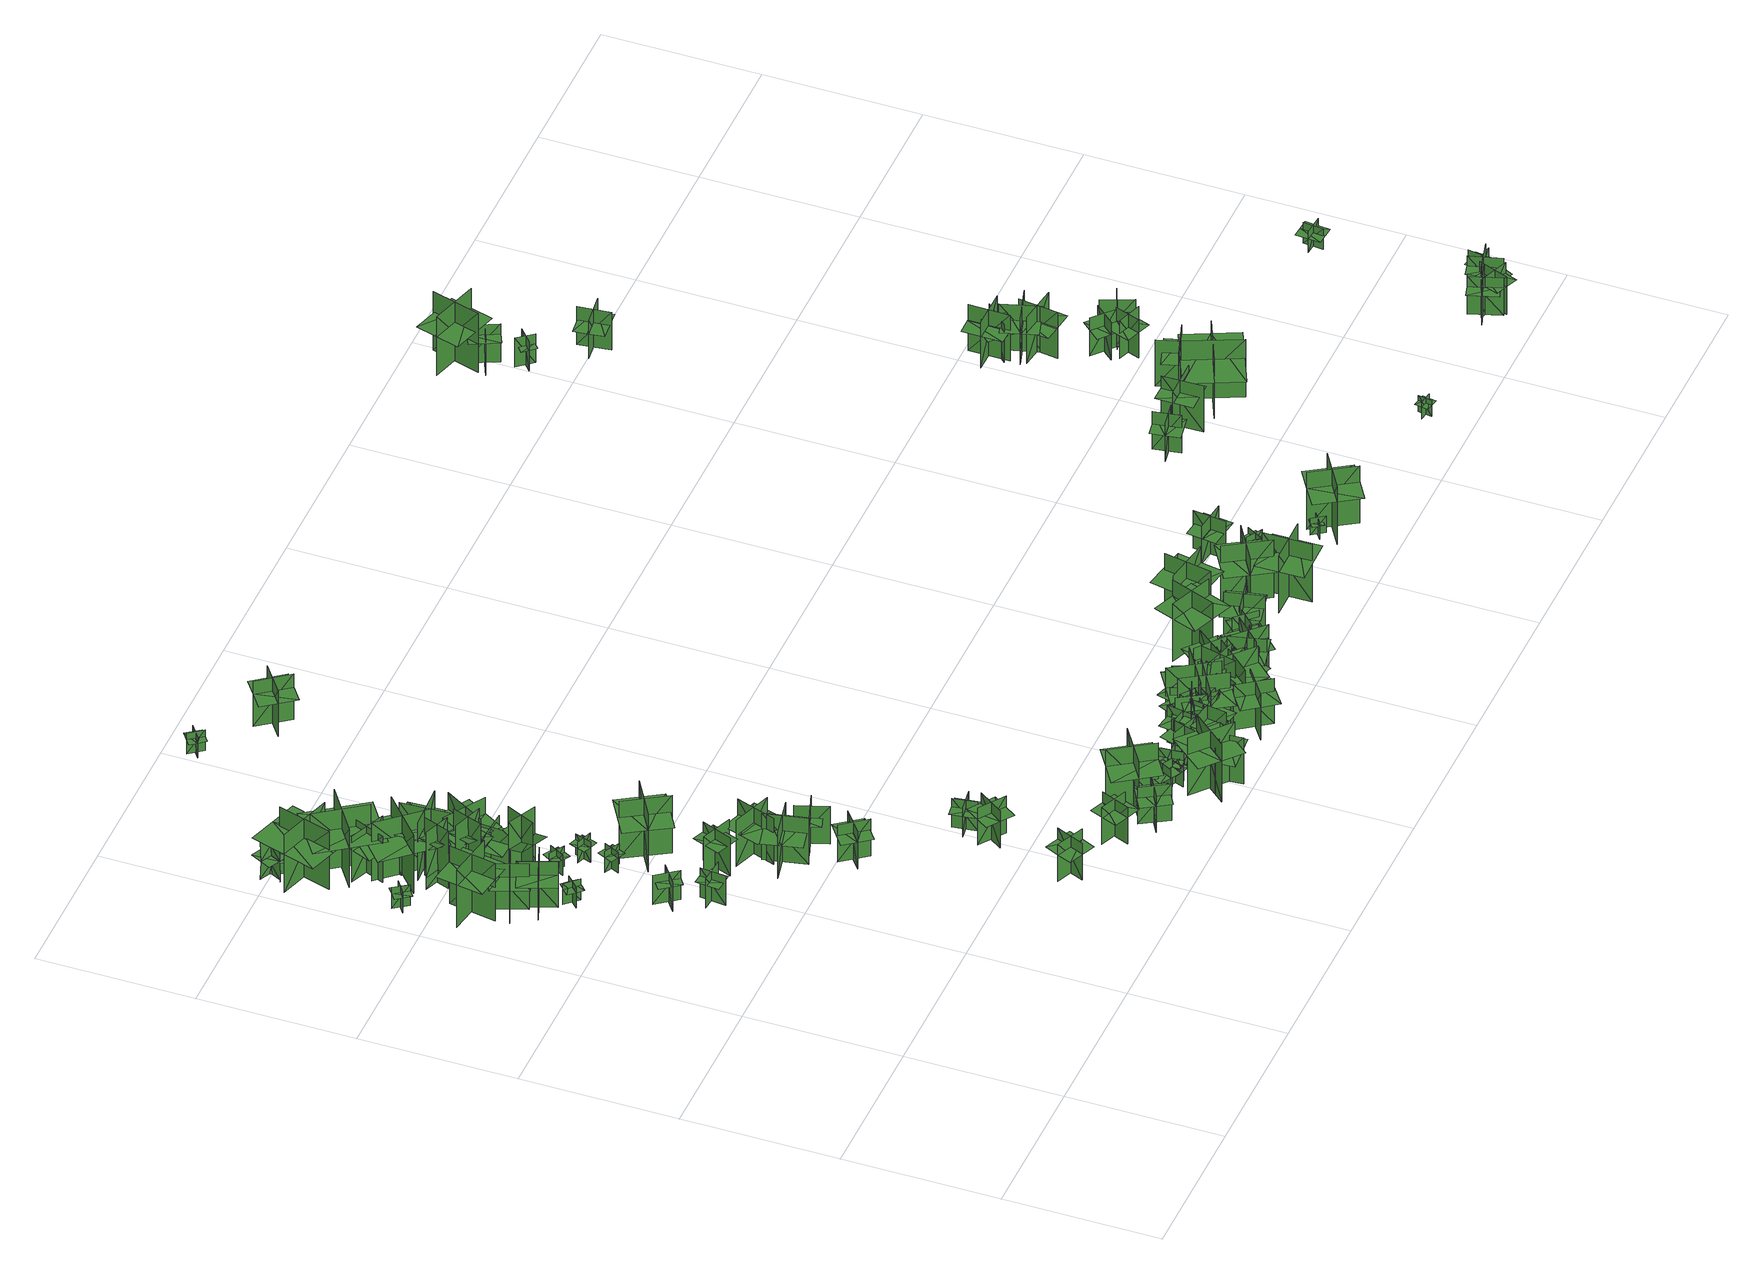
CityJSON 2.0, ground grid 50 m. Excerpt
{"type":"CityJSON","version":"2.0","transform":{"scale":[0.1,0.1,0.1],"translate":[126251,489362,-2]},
"CityObjects":{
"tree1":{"type":"SolitaryVegetationObject","geometry":[{"type":"MultiSurface","lod":"1","boundaries":[[[0,1,2]],[[0,2,3]],[[4,5,6]],[[4,6,7]],[[8,9,10]],[[8,10,11]],[[8,11,12]],[[8,12,13]]]}]},
"tree2":{"type":"SolitaryVegetationObject","geometry":[{"type":"MultiSurface","lod":"1","boundaries":[[[14,15,16]],[[14,16,17]],[[18,19,20]],[[18,20,21]],[[22,23,24]],[[22,24,25]],[[22,25,26]],[[22,26,27]]]}]},
"tree3":{"type":"SolitaryVegetationObject","geometry":[{"type":"MultiSurface","lod":"1","boundaries":[[[28,29,30]],[[28,30,31]],[[32,33,34]],[[32,34,35]],[[36,37,38]],[[36,38,39]],[[36,39,40]],[[36,40,41]]]}]},
"tree4":{"type":"SolitaryVegetationObject","geometry":[{"type":"MultiSurface","lod":"1","boundaries":[[[42,43,44]],[[42,44,45]],[[46,47,48]],[[46,48,49]],[[50,51,52]],[[50,52,53]],[[50,53,54]],[[50,54,55]]]}]},
"tree5":{"type":"SolitaryVegetationObject","geometry":[{"type":"MultiSurface","lod":"1","boundaries":[[[56,57,58]],[[56,58,59]],[[60,61,62]],[[60,62,63]],[[64,65,66]],[[64,66,67]],[[64,67,68]],[[64,68,69]]]}]},
"tree6":{"type":"SolitaryVegetationObject","geometry":[{"type":"MultiSurface","lod":"1","boundaries":[[[70,71,72]],[[70,72,73]],[[74,75,76]],[[74,76,77]],[[78,79,80]],[[78,80,81]],[[78,82,83]],[[78,83,79]]]}]},
"tree7":{"type":"SolitaryVegetationObject","geometry":[{"type":"MultiSurface","lod":"1","boundaries":[[[84,85,86]],[[84,86,87]],[[88,89,90]],[[88,90,91]],[[92,93,94]],[[92,94,95]],[[92,96,97]],[[92,97,93]]]}]},
"tree8":{"type":"SolitaryVegetationObject","geometry":[{"type":"MultiSurface","lod":"1","boundaries":[[[98,99,100]],[[98,100,101]],[[102,103,104]],[[102,104,105]],[[106,107,108]],[[106,108,109]],[[106,109,110]],[[106,110,111]]]}]},
"tree9":{"type":"SolitaryVegetationObject","geometry":[{"type":"MultiSurface","lod":"1","boundaries":[[[112,113,114]],[[112,114,115]],[[116,117,118]],[[116,118,119]],[[120,121,117]],[[120,117,116]],[[122,123,113]],[[122,113,112]],[[112,113,124]],[[112,124,125]],[[112,126,127]],[[112,127,113]]]}]},
"tree10":{"type":"SolitaryVegetationObject","geometry":[{"type":"MultiSurface","lod":"1","boundaries":[[[128,129,130]],[[128,130,131]],[[132,133,134]],[[132,134,135]],[[136,137,133]],[[136,133,132]],[[138,139,129]],[[138,129,128]],[[140,141,142]],[[140,142,143]],[[144,145,146]],[[144,146,147]]]}]},
"tree11":{"type":"SolitaryVegetationObject","geometry":[{"type":"MultiSurface","lod":"1","boundaries":[[[148,149,150]],[[148,150,151]],[[152,153,154]],[[152,154,155]],[[156,157,153]],[[156,153,152]],[[158,159,149]],[[158,149,148]],[[148,149,160]],[[148,160,161]],[[148,162,163]],[[148,163,149]]]}]},
"tree12":{"type":"SolitaryVegetationObject","geometry":[{"type":"MultiSurface","lod":"1","boundaries":[[[164,165,166]],[[164,166,167]],[[168,169,170]],[[168,170,171]],[[172,173,169]],[[172,169,168]],[[174,175,165]],[[174,165,164]],[[176,177,178]],[[176,178,179]],[[180,181,182]],[[180,182,183]]]}]},
"tree13":{"type":"SolitaryVegetationObject","geometry":[{"type":"MultiSurface","lod":"1","boundaries":[[[184,185,186]],[[184,186,187]],[[188,189,190]],[[188,190,191]],[[192,193,189]],[[192,189,188]],[[194,195,185]],[[194,185,184]],[[196,197,198]],[[196,198,199]],[[200,201,202]],[[200,202,203]]]}]},
"tree14":{"type":"SolitaryVegetationObject","geometry":[{"type":"MultiSurface","lod":"1","boundaries":[[[204,205,206]],[[204,206,207]],[[208,209,210]],[[208,210,211]],[[212,213,214]],[[212,214,215]],[[212,213,216]],[[212,216,217]]]}]},
"tree15":{"type":"SolitaryVegetationObject","geometry":[{"type":"MultiSurface","lod":"1","boundaries":[[[218,219,220]],[[218,220,221]],[[222,223,224]],[[222,224,225]],[[226,227,228]],[[226,228,229]],[[226,229,230]],[[226,230,231]]]}]},
"tree16":{"type":"SolitaryVegetationObject","geometry":[{"type":"MultiSurface","lod":"1","boundaries":[[[232,233,234]],[[232,234,235]],[[236,237,238]],[[236,238,239]],[[240,241,242]],[[240,242,243]],[[240,243,244]],[[240,244,245]]]}]},
"tree17":{"type":"SolitaryVegetationObject","geometry":[{"type":"MultiSurface","lod":"1","boundaries":[[[246,247,248]],[[246,248,249]],[[250,251,252]],[[250,252,253]],[[254,255,256]],[[254,256,257]],[[254,255,258]],[[254,258,259]]]}]},
"tree18":{"type":"SolitaryVegetationObject","geometry":[{"type":"MultiSurface","lod":"1","boundaries":[[[260,261,262]],[[260,262,263]],[[264,265,266]],[[264,266,267]],[[268,269,270]],[[268,270,271]],[[268,269,272]],[[268,272,273]]]}]},
"tree19":{"type":"SolitaryVegetationObject","geometry":[{"type":"MultiSurface","lod":"1","boundaries":[[[274,275,276]],[[274,276,277]],[[278,279,280]],[[278,280,281]],[[282,283,284]],[[282,284,285]],[[282,285,286]],[[282,286,287]]]}]},
"tree20":{"type":"SolitaryVegetationObject","geometry":[{"type":"MultiSurface","lod":"1","boundaries":[[[288,289,290]],[[288,290,291]],[[292,293,294]],[[292,294,295]],[[296,297,298]],[[296,298,299]],[[296,299,300]],[[296,300,301]]]}]},
"tree21":{"type":"SolitaryVegetationObject","geometry":[{"type":"MultiSurface","lod":"1","boundaries":[[[302,303,304]],[[302,304,305]],[[306,307,308]],[[306,308,309]],[[310,311,312]],[[310,312,313]],[[310,313,314]],[[310,314,315]]]}]},
"tree22":{"type":"SolitaryVegetationObject","geometry":[{"type":"MultiSurface","lod":"1","boundaries":[[[316,317,318]],[[316,318,319]],[[320,321,322]],[[320,322,323]],[[324,325,326]],[[324,326,327]],[[324,327,328]],[[324,328,329]]]}]},
"tree23":{"type":"SolitaryVegetationObject","geometry":[{"type":"MultiSurface","lod":"1","boundaries":[[[330,331,332]],[[330,332,333]],[[334,335,336]],[[334,336,337]],[[338,339,340]],[[338,340,341]],[[338,341,342]],[[338,342,343]]]}]},
"tree24":{"type":"SolitaryVegetationObject","geometry":[{"type":"MultiSurface","lod":"1","boundaries":[[[344,345,346]],[[344,346,347]],[[348,349,350]],[[348,350,351]],[[352,353,354]],[[352,354,355]],[[352,356,357]],[[352,357,353]]]}]},
"tree25":{"type":"SolitaryVegetationObject","geometry":[{"type":"MultiSurface","lod":"1","boundaries":[[[358,359,360]],[[358,360,361]],[[362,363,364]],[[362,364,365]],[[366,367,368]],[[366,368,369]],[[366,369,370]],[[366,370,371]]]}]},
"tree26":{"type":"SolitaryVegetationObject","geometry":[{"type":"MultiSurface","lod":"1","boundaries":[[[372,373,374]],[[372,374,375]],[[376,377,378]],[[376,378,379]],[[380,381,382]],[[380,382,383]],[[380,383,384]],[[380,384,385]]]}]},
"tree27":{"type":"SolitaryVegetationObject","geometry":[{"type":"MultiSurface","lod":"1","boundaries":[[[386,387,388]],[[386,388,389]],[[390,391,392]],[[390,392,393]],[[394,395,396]],[[394,396,397]],[[394,397,398]],[[394,398,399]]]}]},
"tree28":{"type":"SolitaryVegetationObject","geometry":[{"type":"MultiSurface","lod":"1","boundaries":[[[400,401,402]],[[400,402,403]],[[404,405,406]],[[404,406,407]],[[408,409,410]],[[408,410,411]],[[408,411,412]],[[408,412,413]]]}]},
"tree29":{"type":"SolitaryVegetationObject","geometry":[{"type":"MultiSurface","lod":"1","boundaries":[[[414,415,416]],[[414,416,417]],[[418,419,420]],[[418,420,421]],[[422,423,424]],[[422,424,425]],[[422,425,426]],[[422,426,427]]]}]},
"tree30":{"type":"SolitaryVegetationObject","geometry":[{"type":"MultiSurface","lod":"1","boundaries":[[[428,429,430]],[[428,430,431]],[[432,433,434]],[[432,434,435]],[[436,437,438]],[[436,438,439]],[[436,439,440]],[[436,440,441]]]}]},
"tree31":{"type":"SolitaryVegetationObject","geometry":[{"type":"MultiSurface","lod":"1","boundaries":[[[442,443,444]],[[442,444,445]],[[446,447,448]],[[446,448,449]],[[450,451,452]],[[450,452,453]],[[450,453,454]],[[450,454,455]]]}]},
"tree32":{"type":"SolitaryVegetationObject","geometry":[{"type":"MultiSurface","lod":"1","boundaries":[[[456,457,458]],[[456,458,459]],[[460,461,462]],[[460,462,463]],[[464,465,466]],[[464,466,467]],[[464,467,468]],[[464,468,469]]]}]},
"tree33":{"type":"SolitaryVegetationObject","geometry":[{"type":"MultiSurface","lod":"1","boundaries":[[[470,471,472]],[[470,472,473]],[[474,475,476]],[[474,476,477]],[[478,479,480]],[[478,480,481]],[[478,481,482]],[[478,482,483]]]}]},
"tree34":{"type":"SolitaryVegetationObject","geometry":[{"type":"MultiSurface","lod":"1","boundaries":[[[484,485,486]],[[484,486,487]],[[488,489,490]],[[488,490,491]],[[492,493,494]],[[492,494,495]],[[492,495,496]],[[492,496,497]]]}]},
"tree35":{"type":"SolitaryVegetationObject","geometry":[{"type":"MultiSurface","lod":"1","boundaries":[[[498,499,500]],[[498,500,501]],[[502,503,504]],[[502,504,505]],[[506,507,508]],[[506,508,509]],[[506,509,510]],[[506,510,511]]]}]},
"tree36":{"type":"SolitaryVegetationObject","geometry":[{"type":"MultiSurface","lod":"1","boundaries":[[[512,513,514]],[[512,514,515]],[[516,517,518]],[[516,518,519]],[[520,521,522]],[[520,522,523]],[[520,523,524]],[[520,524,525]]]}]},
"tree37":{"type":"SolitaryVegetationObject","geometry":[{"type":"MultiSurface","lod":"1","boundaries":[[[526,527,528]],[[526,528,529]],[[530,531,532]],[[530,532,533]],[[534,535,536]],[[534,536,537]],[[534,537,538]],[[534,538,539]]]}]},
"tree38":{"type":"SolitaryVegetationObject","geometry":[{"type":"MultiSurface","lod":"1","boundaries":[[[540,541,542]],[[540,542,543]],[[544,545,546]],[[544,546,547]],[[548,549,550]],[[548,550,551]],[[548,551,552]],[[548,552,553]]]}]},
"tree39":{"type":"SolitaryVegetationObject","geometry":[{"type":"MultiSurface","lod":"1","boundaries":[[[554,555,556]],[[554,556,557]],[[558,559,560]],[[558,560,561]],[[562,563,564]],[[562,564,565]],[[562,565,566]],[[562,566,567]]]}]},
"tree40":{"type":"SolitaryVegetationObject","geometry":[{"type":"MultiSurface","lod":"1","boundaries":[[[568,569,570]],[[568,570,571]],[[572,573,574]],[[572,574,575]],[[576,577,578]],[[576,578,579]],[[576,579,580]],[[576,580,581]]]}]},
"tree41":{"type":"SolitaryVegetationObject","geometry":[{"type":"MultiSurface","lod":"1","boundaries":[[[582,583,584]],[[582,584,585]],[[586,587,588]],[[586,588,589]],[[590,591,592]],[[590,592,593]],[[590,593,594]],[[590,594,595]]]}]},
"tree42":{"type":"SolitaryVegetationObject","geometry":[{"type":"MultiSurface","lod":"1","boundaries":[[[596,597,598]],[[596,598,599]],[[600,601,602]],[[600,602,603]],[[604,605,606]],[[604,606,607]],[[604,605,608]],[[604,608,609]]]}]},
"tree43":{"type":"SolitaryVegetationObject","geometry":[{"type":"MultiSurface","lod":"1","boundaries":[[[610,611,612]],[[610,612,613]],[[614,615,616]],[[614,616,617]],[[618,619,620]],[[618,620,621]],[[618,621,622]],[[618,622,623]]]}]},
"tree44":{"type":"SolitaryVegetationObject","geometry":[{"type":"MultiSurface","lod":"1","boundaries":[[[624,625,626]],[[624,626,627]],[[628,629,630]],[[628,630,631]],[[632,633,634]],[[632,634,635]],[[632,636,637]],[[632,637,633]]]}]},
"tree45":{"type":"SolitaryVegetationObject","geometry":[{"type":"MultiSurface","lod":"1","boundaries":[[[638,639,640]],[[638,640,641]],[[642,643,644]],[[642,644,645]],[[646,647,648]],[[646,648,649]],[[646,649,650]],[[646,650,651]]]}]},
"tree46":{"type":"SolitaryVegetationObject","geometry":[{"type":"MultiSurface","lod":"1","boundaries":[[[652,653,654]],[[652,654,655]],[[656,657,658]],[[656,658,659]],[[660,661,662]],[[660,662,663]],[[660,663,664]],[[660,664,665]]]}]},
"tree47":{"type":"SolitaryVegetationObject","geometry":[{"type":"MultiSurface","lod":"1","boundaries":[[[666,667,668]],[[666,668,669]],[[670,671,672]],[[670,672,673]],[[674,675,676]],[[674,676,677]],[[674,677,678]],[[674,678,679]]]}]},
"tree48":{"type":"SolitaryVegetationObject","geometry":[{"type":"MultiSurface","lod":"1","boundaries":[[[680,681,682]],[[680,682,683]],[[684,685,686]],[[684,686,687]],[[688,689,685]],[[688,685,684]],[[690,691,681]],[[690,681,680]],[[680,681,692]],[[680,692,693]],[[680,694,695]],[[680,695,681]]]}]},
"tree49":{"type":"SolitaryVegetationObject","geometry":[{"type":"MultiSurface","lod":"1","boundaries":[[[696,697,698]],[[696,698,699]],[[700,701,702]],[[700,702,703]],[[704,705,706]],[[704,706,707]],[[704,707,708]],[[704,708,709]]]}]},
"tree50":{"type":"SolitaryVegetationObject","geometry":[{"type":"MultiSurface","lod":"1","boundaries":[[[710,711,712]],[[710,712,713]],[[714,715,716]],[[714,716,717]],[[718,719,720]],[[718,720,721]],[[718,721,722]],[[718,722,723]]]}]},
"tree51":{"type":"SolitaryVegetationObject","geometry":[{"type":"MultiSurface","lod":"1","boundaries":[[[724,725,726]],[[724,726,727]],[[728,729,730]],[[728,730,731]],[[732,733,734]],[[732,734,735]],[[732,733,736]],[[732,736,737]]]}]},
"tree52":{"type":"SolitaryVegetationObject","geometry":[{"type":"MultiSurface","lod":"1","boundaries":[[[738,739,740]],[[738,740,741]],[[742,743,744]],[[742,744,745]],[[746,747,748]],[[746,748,749]],[[746,749,750]],[[746,750,751]]]}]},
"tree53":{"type":"SolitaryVegetationObject","geometry":[{"type":"MultiSurface","lod":"1","boundaries":[[[752,753,754]],[[752,754,755]],[[756,757,758]],[[756,758,759]],[[760,761,762]],[[760,762,763]],[[760,763,764]],[[760,764,765]]]}]},
"tree54":{"type":"SolitaryVegetationObject","geometry":[{"type":"MultiSurface","lod":"1","boundaries":[[[766,767,768]],[[766,768,769]],[[770,771,772]],[[770,772,773]],[[774,775,776]],[[774,776,777]],[[774,777,778]],[[774,778,779]]]}]},
"tree55":{"type":"SolitaryVegetationObject","geometry":[{"type":"MultiSurface","lod":"1","boundaries":[[[780,781,782]],[[780,782,783]],[[784,785,786]],[[784,786,787]],[[788,789,790]],[[788,790,791]],[[788,789,792]],[[788,792,793]]]}]},
"tree56":{"type":"SolitaryVegetationObject","geometry":[{"type":"MultiSurface","lod":"1","boundaries":[[[794,795,796]],[[794,796,797]],[[798,799,800]],[[798,800,801]],[[802,803,804]],[[802,804,805]],[[802,803,806]],[[802,806,807]]]}]},
"tree57":{"type":"SolitaryVegetationObject","geometry":[{"type":"MultiSurface","lod":"1","boundaries":[[[808,809,810]],[[808,810,811]],[[812,813,814]],[[812,814,815]],[[816,817,818]],[[816,818,819]],[[816,817,820]],[[816,820,821]]]}]},
"tree58":{"type":"SolitaryVegetationObject","geometry":[{"type":"MultiSurface","lod":"1","boundaries":[[[822,823,824]],[[822,824,825]],[[826,827,828]],[[826,828,829]],[[830,831,832]],[[830,832,833]],[[830,834,835]],[[830,835,831]]]}]},
"tree59":{"type":"SolitaryVegetationObject","geometry":[{"type":"MultiSurface","lod":"1","boundaries":[[[836,837,838]],[[836,838,839]],[[840,841,842]],[[840,842,843]],[[844,845,846]],[[844,846,847]],[[844,848,849]],[[844,849,845]]]}]},
"tree60":{"type":"SolitaryVegetationObject","geometry":[{"type":"MultiSurface","lod":"1","boundaries":[[[850,851,852]],[[850,852,853]],[[854,855,856]],[[854,856,857]],[[858,859,860]],[[858,860,861]],[[858,859,862]],[[858,862,863]]]}]},
"tree61":{"type":"SolitaryVegetationObject","geometry":[{"type":"MultiSurface","lod":"1","boundaries":[[[864,865,866]],[[864,866,867]],[[868,869,870]],[[868,870,871]],[[872,873,869]],[[872,869,868]],[[874,875,865]],[[874,865,864]],[[864,865,876]],[[864,876,877]],[[864,878,879]],[[864,879,865]]]}]},
"tree62":{"type":"SolitaryVegetationObject","geometry":[{"type":"MultiSurface","lod":"1","boundaries":[[[880,881,882]],[[880,882,883]],[[884,885,886]],[[884,886,887]],[[888,889,890]],[[888,890,891]],[[888,891,892]],[[888,892,893]]]}]},
"tree63":{"type":"SolitaryVegetationObject","geometry":[{"type":"MultiSurface","lod":"1","boundaries":[[[894,895,896]],[[894,896,897]],[[898,899,900]],[[898,900,901]],[[902,903,904]],[[902,904,905]],[[902,906,907]],[[902,907,903]]]}]},
"tree64":{"type":"SolitaryVegetationObject","geometry":[{"type":"MultiSurface","lod":"1","boundaries":[[[908,909,910]],[[908,910,911]],[[912,913,914]],[[912,914,915]],[[916,917,918]],[[916,918,919]],[[916,917,920]],[[916,920,921]]]}]},
"tree65":{"type":"SolitaryVegetationObject","geometry":[{"type":"MultiSurface","lod":"1","boundaries":[[[922,923,924]],[[922,924,925]],[[926,927,928]],[[926,928,929]],[[930,931,932]],[[930,932,933]],[[930,934,935]],[[930,935,931]]]}]},
"tree66":{"type":"SolitaryVegetationObject","geometry":[{"type":"MultiSurface","lod":"1","boundaries":[[[936,937,938]],[[936,938,939]],[[940,941,942]],[[940,942,943]],[[944,945,946]],[[944,946,947]],[[944,947,948]],[[944,948,949]]]}]},
"tree67":{"type":"SolitaryVegetationObject","geometry":[{"type":"MultiSurface","lod":"1","boundaries":[[[950,951,952]],[[950,952,953]],[[954,955,956]],[[954,956,957]],[[958,959,960]],[[958,960,961]],[[958,961,962]],[[958,962,963]]]}]},
"tree68":{"type":"SolitaryVegetationObject","geometry":[{"type":"MultiSurface","lod":"1","boundaries":[[[964,965,966]],[[964,966,967]],[[968,969,970]],[[968,970,971]],[[972,973,974]],[[972,974,975]],[[972,975,976]],[[972,976,977]]]}]},
"tree69":{"type":"SolitaryVegetationObject","geometry":[{"type":"MultiSurface","lod":"1","boundaries":[[[978,979,980]],[[978,980,981]],[[982,983,984]],[[982,984,985]],[[986,987,988]],[[986,988,989]],[[986,990,991]],[[986,991,987]]]}]},
"tree70":{"type":"SolitaryVegetationObject","geometry":[{"type":"MultiSurface","lod":"1","boundaries":[[[992,993,994]],[[992,994,995]],[[996,997,998]],[[996,998,999]],[[1000,1001,1002]],[[1000,1002,1003]],[[1000,1003,1004]],[[1000,1004,1005]]]}]},
"tree71":{"type":"SolitaryVegetationObject","geometry":[{"type":"MultiSurface","lod":"1","boundaries":[[[1006,1007,1008]],[[1006,1008,1009]],[[1010,1011,1012]],[[1010,1012,1013]],[[1014,1015,1016]],[[1014,1016,1017]],[[1014,1017,1018]],[[1014,1018,1019]]]}]},
"tree72":{"type":"SolitaryVegetationObject","geometry":[{"type":"MultiSurface","lod":"1","boundaries":[[[1020,1021,1022]],[[1020,1022,1023]],[[1024,1025,1026]],[[1024,1026,1027]],[[1028,1029,1030]],[[1028,1030,1031]],[[1028,1031,1032]],[[1028,1032,1033]]]}]},
"tree73":{"type":"SolitaryVegetationObject","geometry":[{"type":"MultiSurface","lod":"1","boundaries":[[[1034,1035,1036]],[[1034,1036,1037]],[[1038,1039,1040]],[[1038,1040,1041]],[[1042,1043,1044]],[[1042,1044,1045]],[[1042,1045,1046]],[[1042,1046,1047]]]}]},
"tree74":{"type":"SolitaryVegetationObject","geometry":[{"type":"MultiSurface","lod":"1","boundaries":[[[1048,1049,1050]],[[1048,1050,1051]],[[1052,1053,1054]],[[1052,1054,1055]],[[1056,1057,1058]],[[1056,1058,1059]],[[1056,1059,1060]],[[1056,1060,1061]]]}]},
"tree75":{"type":"SolitaryVegetationObject","geometry":[{"type":"MultiSurface","lod":"1","boundaries":[[[1062,1063,1064]],[[1062,1064,1065]],[[1066,1067,1068]],[[1066,1068,1069]],[[1070,1071,1072]],[[1070,1072,1073]],[[1070,1071,1074]],[[1070,1074,1075]]]}]},
"tree76":{"type":"SolitaryVegetationObject","geometry":[{"type":"MultiSurface","lod":"1","boundaries":[[[1076,1077,1078]],[[1076,1078,1079]],[[1080,1081,1082]],[[1080,1082,1083]],[[1084,1085,1086]],[[1084,1086,1087]],[[1084,1088,1089]],[[1084,1089,1085]]]}]},
"tree77":{"type":"SolitaryVegetationObject","geometry":[{"type":"MultiSurface","lod":"1","boundaries":[[[1090,1091,1092]],[[1090,1092,1093]],[[1094,1095,1096]],[[1094,1096,1097]],[[1098,1099,1100]],[[1098,1100,1101]],[[1098,1101,1102]],[[1098,1102,1103]]]}]},
"tree78":{"type":"SolitaryVegetationObject","geometry":[{"type":"MultiSurface","lod":"1","boundaries":[[[1104,1105,1106]],[[1104,1106,1107]],[[1108,1109,1110]],[[1108,1110,1111]],[[1112,1113,1114]],[[1112,1114,1115]],[[1112,1115,1116]],[[1112,1116,1117]]]}]},
"tree79":{"type":"SolitaryVegetationObject","geometry":[{"type":"MultiSurface","lod":"1","boundaries":[[[1118,1119,1120]],[[1118,1120,1121]],[[1122,1123,1124]],[[1122,1124,1125]],[[1126,1127,1128]],[[1126,1128,1129]],[[1126,1130,1131]],[[1126,1131,1127]]]}]},
"tree80":{"type":"SolitaryVegetationObject","geometry":[{"type":"MultiSurface","lod":"1","boundaries":[[[1132,1133,1134]],[[1132,1134,1135]],[[1136,1137,1138]],[[1136,1138,1139]],[[1140,1141,1142]],[[1140,1142,1143]],[[1140,1144,1145]],[[1140,1145,1141]]]}]},
"tree81":{"type":"SolitaryVegetationObject","geometry":[{"type":"MultiSurface","lod":"1","boundaries":[[[1146,1147,1148]],[[1146,1148,1149]],[[1150,1151,1152]],[[1150,1152,1153]],[[1154,1155,1156]],[[1154,1156,1157]],[[1154,1157,1158]],[[1154,1158,1159]]]}]},
"tree82":{"type":"SolitaryVegetationObject","geometry":[{"type":"MultiSurface","lod":"1","boundaries":[[[1160,1161,1162]],[[1160,1162,1163]],[[1164,1165,1166]],[[1164,1166,1167]],[[1168,1169,1170]],[[1168,1170,1171]],[[1168,1171,1172]],[[1168,1172,1173]]]}]},
"tree83":{"type":"SolitaryVegetationObject","geometry":[{"type":"MultiSurface","lod":"1","boundaries":[[[1174,1175,1176]],[[1174,1176,1177]],[[1178,1179,1180]],[[1178,1180,1181]],[[1182,1183,1184]],[[1182,1184,1185]],[[1182,1183,1186]],[[1182,1186,1187]]]}]},
"tree84":{"type":"SolitaryVegetationObject","geometry":[{"type":"MultiSurface","lod":"1","boundaries":[[[1188,1189,1190]],[[1188,1190,1191]],[[1192,1193,1194]],[[1192,1194,1195]],[[1196,1197,1198]],[[1196,1198,1199]],[[1196,1200,1201]],[[1196,1201,1197]]]}]},
"tree85":{"type":"SolitaryVegetationObject","geometry":[{"type":"MultiSurface","lod":"1","boundaries":[[[1202,1203,1204]],[[1202,1204,1205]],[[1206,1207,1208]],[[1206,1208,1209]],[[1210,1211,1212]],[[1210,1212,1213]],[[1210,1213,1214]],[[1210,1214,1215]]]}]},
"tree86":{"type":"SolitaryVegetationObject","geometry":[{"type":"MultiSurface","lod":"1","boundaries":[[[1216,1217,1218]],[[1216,1218,1219]],[[1220,1221,1222]],[[1220,1222,1223]],[[1224,1225,1226]],[[1224,1226,1227]],[[1224,1228,1229]],[[1224,1229,1225]]]}]},
"tree87":{"type":"SolitaryVegetationObject","geometry":[{"type":"MultiSurface","lod":"1","boundaries":[[[1230,1231,1232]],[[1230,1232,1233]],[[1234,1235,1236]],[[1234,1236,1237]],[[1238,1239,1240]],[[1238,1240,1241]],[[1238,1239,1242]],[[1238,1242,1243]]]}]},
"tree88":{"type":"SolitaryVegetationObject","geometry":[{"type":"MultiSurface","lod":"1","boundaries":[[[1244,1245,1246]],[[1244,1246,1247]],[[1248,1249,1250]],[[1248,1250,1251]],[[1252,1253,1254]],[[1252,1254,1255]],[[1252,1253,1256]],[[1252,1256,1257]]]}]},
"tree89":{"type":"SolitaryVegetationObject","geometry":[{"type":"MultiSurface","lod":"1","boundaries":[[[1258,1259,1260]],[[1258,1260,1261]],[[1262,1263,1264]],[[1262,1264,1265]],[[1266,1267,1268]],[[1266,1268,1269]],[[1266,1267,1270]],[[1266,1270,1271]]]}]},
"tree90":{"type":"SolitaryVegetationObject","geometry":[{"type":"MultiSurface","lod":"1","boundaries":[[[1272,1273,1274]],[[1272,1274,1275]],[[1276,1277,1278]],[[1276,1278,1279]],[[1280,1281,1282]],[[1280,1282,1283]],[[1280,1281,1284]],[[1280,1284,1285]]]}]},
"tree91":{"type":"SolitaryVegetationObject","geometry":[{"type":"MultiSurface","lod":"1","boundaries":[[[1286,1287,1288]],[[1286,1288,1289]],[[1290,1291,1292]],[[1290,1292,1293]],[[1294,1295,1296]],[[1294,1296,1297]],[[1294,1295,1298]],[[1294,1298,1299]]]}]},
"tree92":{"type":"SolitaryVegetationObject","geometry":[{"type":"MultiSurface","lod":"1","boundaries":[[[1300,1301,1302]],[[1300,1302,1303]],[[1304,1305,1306]],[[1304,1306,1307]],[[1308,1309,1310]],[[1308,1310,1311]],[[1308,1312,1313]],[[1308,1313,1309]]]}]},
"tree93":{"type":"SolitaryVegetationObject","geometry":[{"type":"MultiSurface","lod":"1","boundaries":[[[1314,1315,1316]],[[1314,1316,1317]],[[1318,1319,1320]],[[1318,1320,1321]],[[1322,1323,1324]],[[1322,1324,1325]],[[1322,1326,1327]],[[1322,1327,1323]]]}]},
"tree94":{"type":"SolitaryVegetationObject","geometry":[{"type":"MultiSurface","lod":"1","boundaries":[[[1328,1329,1330]],[[1328,1330,1331]],[[1332,1333,1334]],[[1332,1334,1335]],[[1336,1337,1338]],[[1336,1338,1339]],[[1336,1337,1340]],[[1336,1340,1341]]]}]},
"tree95":{"type":"SolitaryVegetationObject","geometry":[{"type":"MultiSurface","lod":"1","boundaries":[[[1342,1343,1344]],[[1342,1344,1345]],[[1346,1347,1348]],[[1346,1348,1349]],[[1350,1351,1352]],[[1350,1352,1353]],[[1350,1354,1355]],[[1350,1355,1351]]]}]},
"tree96":{"type":"SolitaryVegetationObject","geometry":[{"type":"MultiSurface","lod":"1","boundaries":[[[1356,1357,1358]],[[1356,1358,1359]],[[1360,1361,1362]],[[1360,1362,1363]],[[1364,1365,1366]],[[1364,1366,1367]],[[1364,1368,1369]],[[1364,1369,1365]]]}]},
"tree97":{"type":"SolitaryVegetationObject","geometry":[{"type":"MultiSurface","lod":"1","boundaries":[[[1370,1371,1372]],[[1370,1372,1373]],[[1374,1375,1376]],[[1374,1376,1377]],[[1378,1379,1380]],[[1378,1380,1381]],[[1378,1382,1383]],[[1378,1383,1379]]]}]},
"tree98":{"type":"SolitaryVegetationObject","geometry":[{"type":"MultiSurface","lod":"1","boundaries":[[[1384,1385,1386]],[[1384,1386,1387]],[[1388,1389,1390]],[[1388,1390,1391]],[[1392,1393,1394]],[[1392,1394,1395]],[[1392,1395,1396]],[[1392,1396,1397]]]}]},
"tree99":{"type":"SolitaryVegetationObject","geometry":[{"type":"MultiSurface","lod":"1","boundaries":[[[1398,1399,1400]],[[1398,1400,1401]],[[1402,1403,1404]],[[1402,1404,1405]],[[1406,1407,1408]],[[1406,1408,1409]],[[1406,1410,1411]],[[1406,1411,1407]]]}]},
"tree100":{"type":"SolitaryVegetationObject","geometry":[{"type":"MultiSurface","lod":"1","boundaries":[[[1412,1413,1414]],[[1412,1414,1415]],[[1416,1417,1418]],[[1416,1418,1419]],[[1420,1421,1422]],[[1420,1422,1423]],[[1420,1423,1424]],[[1420,1424,1425]]]}]}
},
"vertices":[
[228,1889,5],[75,1914,5],[75,1914,221],[228,1889,221],[169,1973,5],[143,1821,5],[143,1821,221],[169,1973,221],[169,1973,160],[92,1986,160],[67,1833,160],[143,1821,160],[220,1808,160],[245,1961,160],
[118,2113,10],[73,2081,10],[73,2081,87],[118,2113,87],[82,2119,10],[114,2074,10],[114,2074,87],[82,2119,87],[82,2119,65],[59,2103,65],[91,2058,65],[114,2074,65],[136,2090,65],[104,2135,65],
[223,1747,9],[180,1861,9],[180,1861,179],[223,1747,179],[257,1820,9],[143,1777,9],[143,1777,179],[257,1820,179],[257,1820,131],[235,1877,131],[121,1834,131],[143,1777,131],[164,1721,131],[278,1764,131],
[186,1705,11],[300,1747,11],[300,1747,181],[186,1705,181],[259,1671,11],[217,1785,11],[217,1785,181],[259,1671,181],[259,1671,133],[316,1692,133],[274,1806,133],[217,1785,133],[160,1764,133],[202,1650,133],
[313,1623,13],[275,1664,13],[275,1664,90],[313,1623,90],[314,1660,13],[274,1622,13],[274,1622,90],[314,1660,90],[314,1660,69],[296,1680,69],[255,1643,69],[274,1622,69],[293,1602,69],[333,1640,69],
[373,1422,10],[422,1355,10],[422,1355,119],[373,1422,119],[363,1357,10],[430,1406,10],[430,1406,119],[363,1357,119],[377,1416,91],[422,1355,91],[448,1374,91],[403,1435,91],[350,1397,91],[395,1336,91],
[448,1225,8],[455,1308,8],[455,1308,118],[448,1225,118],[498,1268,8],[415,1274,8],[415,1274,118],[498,1268,118],[449,1232,89],[455,1308,89],[422,1310,89],[416,1235,89],[481,1230,89],[487,1305,89],
[35,2435,10],[35,2435,227],[214,2379,227],[214,2379,10],[148,2492,10],[148,2492,227],[95,2319,227],[95,2319,10],[156,2518,156],[67,2546,156],[0,2332,156],[90,2304,156],[179,2276,156],[246,2490,156],
[82,2467,80],[116,2536,80],[80,2553,80],[46,2485,80],[64,2517,80],[133,2483,80],[135,2487,150],[66,2521,150],[66,2521,10],[135,2487,10],[85,2466,10],[119,2534,10],[116,2536,150],[82,2467,150],[117,2450,80],[151,2518,80],
[256,2083,58],[224,1998,58],[222,1999,228],[254,2084,228],[193,2055,58],[278,2023,58],[278,2024,228],[193,2056,228],[193,2056,13],[278,2024,13],[254,2084,13],[222,1999,13],[255,2084,141],[223,1999,141],[266,1982,158],[298,2067,158],[227,2010,168],[251,2074,168],[218,2086,177],[195,2022,177],
[95,2517,79],[128,2448,79],[164,2466,79],[130,2534,79],[145,2501,79],[76,2467,79],[78,2463,149],[147,2496,149],[147,2496,9],[78,2463,9],[92,2516,9],[125,2447,9],[128,2448,149],[95,2517,149],[60,2500,79],[93,2431,79],
[286,2005,65],[252,1907,65],[250,1908,260],[284,2006,260],[215,1972,66],[313,1937,66],[313,1938,260],[215,1972,260],[215,1972,14],[313,1938,14],[284,2006,14],[250,1908,14],[285,2006,160],[251,1908,160],[300,1890,179],[335,1988,179],[255,1921,191],[280,1995,191],[243,2007,202],[218,1934,202],
[379,1790,65],[285,1834,65],[286,1836,259],[379,1792,259],[352,1864,65],[309,1770,65],[309,1770,259],[353,1864,259],[353,1864,13],[309,1770,13],[379,1792,13],[286,1836,13],[379,1791,160],[285,1835,160],[263,1787,179],[357,1744,179],[298,1829,190],[369,1797,190],[385,1833,201],[315,1865,201],
[231,2304,11],[180,2185,11],[180,2185,183],[231,2304,183],[149,2270,11],[268,2220,11],[268,2220,183],[149,2270,183],[227,2305,126],[176,2186,126],[236,2161,126],[286,2280,126],[128,2207,126],[179,2326,126],
[305,2208,12],[305,2208,229],[165,2084,229],[165,2084,12],[295,2082,12],[295,2082,229],[175,2217,229],[175,2217,12],[314,2061,158],[384,2124,158],[235,2292,158],[165,2229,158],[94,2167,158],[244,1999,158],
[274,2373,14],[274,2373,231],[121,2266,231],[121,2266,14],[249,2249,14],[249,2249,231],[146,2397,231],[146,2397,14],[265,2226,160],[342,2279,160],[214,2464,160],[137,2410,160],[60,2356,160],[189,2172,160],
[227,2144,13],[262,2243,13],[262,2243,154],[227,2144,154],[292,2175,13],[192,2210,13],[192,2210,154],[292,2175,154],[231,2143,107],[266,2242,107],[216,2260,107],[181,2160,107],[306,2228,107],[271,2128,107],
[184,2261,13],[284,2227,13],[284,2227,154],[184,2261,154],[216,2196,13],[250,2296,13],[250,2296,154],[216,2196,154],[183,2258,107],[283,2224,107],[300,2274,107],[200,2308,107],[269,2183,107],[169,2217,107],
[399,1910,8],[277,1916,8],[277,1916,177],[399,1910,177],[345,1970,8],[338,1849,8],[338,1849,177],[345,1970,177],[345,1970,130],[284,1974,130],[278,1852,130],[338,1849,130],[399,1846,130],[406,1967,130],
[225,2094,11],[379,2101,11],[379,2101,227],[225,2094,227],[301,2024,11],[293,2179,11],[293,2179,227],[301,2024,227],[301,2024,166],[378,2028,166],[371,2183,166],[293,2179,166],[216,2175,166],[223,2020,166],
[426,1760,12],[397,1712,12],[397,1712,89],[426,1760,89],[390,1751,12],[437,1722,12],[437,1722,89],[390,1751,89],[390,1751,67],[375,1728,67],[423,1699,67],[437,1722,67],[451,1746,67],[404,1775,67],
[304,1930,13],[384,2062,13],[384,2062,228],[304,1930,228],[404,1954,13],[272,2035,13],[272,2035,228],[404,1954,228],[404,1954,168],[444,2020,168],[312,2101,168],[272,2035,168],[231,1969,168],[364,1888,168],
[492,1616,11],[467,1566,11],[467,1566,88],[492,1616,88],[457,1604,11],[506,1579,11],[506,1579,88],[457,1604,88],[457,1604,67],[444,1579,67],[494,1555,67],[506,1579,67],[519,1604,67],[469,1629,67],
[576,1262,9],[615,1361,9],[615,1361,150],[576,1262,150],[653,1295,9],[554,1335,9],[554,1335,150],[653,1295,150],[579,1270,114],[615,1361,114],[576,1376,114],[540,1286,114],[618,1255,114],[654,1345,114],
[468,1693,11],[520,1674,11],[520,1674,88],[468,1693,88],[484,1659,11],[502,1712,11],[502,1712,88],[484,1659,88],[484,1659,67],[510,1650,67],[528,1702,67],[502,1712,67],[476,1721,67],[458,1669,67],
[532,1589,9],[612,1456,9],[612,1456,224],[532,1589,224],[506,1489,9],[639,1569,9],[639,1569,224],[506,1489,224],[506,1489,164],[546,1422,164],[679,1502,164],[639,1569,164],[599,1635,164],[466,1555,164],
[618,1130,6],[753,1158,6],[753,1158,178],[618,1130,178],[710,1070,6],[682,1205,6],[682,1205,178],[710,1070,178],[628,1122,123],[642,1060,123],[777,1090,123],[763,1153,123],[749,1215,123],[614,1184,123],
[921,304,15],[959,395,15],[959,395,153],[921,304,153],[982,328,15],[890,367,15],[890,367,153],[982,328,153],[982,328,114],[1002,374,114],[910,413,114],[890,367,114],[871,321,114],[963,282,114],
[747,995,10],[807,916,10],[807,916,148],[747,995,148],[738,929,10],[817,990,10],[817,990,148],[738,929,148],[738,929,109],[768,890,109],[847,950,109],[817,990,109],[787,1029,109],[707,969,109],
[626,1263,5],[757,1217,5],[757,1217,177],[626,1263,177],[674,1164,5],[720,1294,5],[720,1294,177],[674,1164,177],[631,1250,121],[611,1190,121],[743,1147,121],[763,1207,121],[783,1268,121],[651,1311,121],
[846,1116,6],[746,1083,6],[746,1083,146],[846,1116,146],[785,1146,6],[785,1146,146],[819,1046,146],[819,1046,6],[785,1146,102],[744,1132,102],[771,1053,102],[812,1066,102],[853,1080,102],[827,1160,102],
[967,645,8],[1049,589,8],[1049,589,147],[967,645,147],[978,580,8],[1035,662,8],[1035,662,147],[978,580,147],[978,580,108],[1019,552,108],[1076,634,108],[1035,662,108],[994,690,108],[937,608,108],
[985,699,9],[1061,711,9],[1061,711,117],[985,699,117],[1026,669,9],[1014,745,9],[1014,745,117],[1026,669,117],[1026,669,87],[1064,675,87],[1052,751,87],[1014,745,87],[976,739,87],[988,663,87],
[1191,275,9],[1099,312,9],[1099,312,147],[1191,275,147],[1166,336,9],[1128,243,9],[1128,243,147],[1166,336,147],[1166,336,108],[1119,354,108],[1082,262,108],[1128,243,108],[1174,225,108],[1212,317,108],
[1225,250,7],[1275,164,7],[1275,164,145],[1225,250,145],[1208,186,7],[1294,236,7],[1294,236,145],[1208,186,145],[1208,186,106],[1233,143,106],[1319,193,106],[1294,236,106],[1268,279,106],[1182,228,106],
[1248,256,5],[1377,342,5],[1377,342,220],[1248,256,220],[1349,235,5],[1264,364,5],[1264,364,220],[1349,235,220],[1349,235,160],[1414,278,160],[1328,407,160],[1264,364,160],[1199,322,160],[1285,192,160],
[517,2925,12],[550,2880,12],[550,2880,89],[517,2925,89],[511,2888,12],[556,2921,12],[556,2921,89],[511,2888,89],[511,2888,67],[528,2866,67],[572,2899,67],[556,2921,67],[540,2943,67],[495,2911,67],
[1365,202,9],[1402,271,9],[1402,271,117],[1365,202,117],[1415,217,9],[1347,254,9],[1347,254,117],[1415,217,117],[1415,217,87],[1433,251,87],[1365,288,87],[1347,254,87],[1328,220,87],[1396,183,87],
[1400,163,6],[1517,62,6],[1517,62,222],[1400,163,222],[1407,60,6],[1508,177,6],[1508,177,222],[1407,60,222],[1407,60,161],[1466,9,161],[1567,127,161],[1508,177,161],[1449,228,161],[1348,110,161],
[1446,240,10],[1427,188,10],[1427,188,87],[1446,240,87],[1412,225,10],[1464,206,10],[1464,206,87],[1412,225,87],[1412,225,65],[1403,199,65],[1455,180,65],[1464,206,65],[1474,232,65],[1422,251,65],
[1454,197,8],[1446,274,8],[1446,274,116],[1454,197,116],[1487,237,8],[1410,229,8],[1410,229,116],[1487,237,116],[1487,237,86],[1482,276,86],[1406,267,86],[1410,229,86],[1414,190,86],[1491,199,86],
[1562,102,8],[1433,91,8],[1433,91,180],[1562,102,180],[1494,158,8],[1506,30,8],[1506,30,180],[1494,158,180],[1561,106,123],[1433,95,123],[1439,30,123],[1567,42,123],[1428,147,123],[1557,158,123],
[786,2781,9],[689,2708,9],[689,2708,178],[786,2781,178],[706,2793,9],[779,2695,9],[779,2695,178],[706,2793,178],[706,2793,130],[657,2756,130],[731,2659,130],[779,2695,130],[828,2732,130],[754,2829,130],
[1498,210,10],[1543,197,10],[1543,197,89],[1498,210,89],[1516,178,10],[1528,224,10],[1528,224,89],[1516,178,89],[1516,178,63],[1528,224,63],[1503,231,63],[1491,185,63],[1541,172,63],[1553,217,63],
[1548,271,7],[1518,176,7],[1518,176,146],[1548,271,146],[1489,241,7],[1584,210,7],[1584,210,146],[1489,241,146],[1489,241,107],[1474,194,107],[1568,163,107],[1584,210,107],[1599,258,107],[1505,289,107],
[1618,240,7],[1598,120,7],[1598,120,177],[1618,240,177],[1552,193,7],[1672,173,7],[1672,173,177],[1552,193,177],[1552,193,129],[1542,133,129],[1662,113,129],[1672,173,129],[1682,233,129],[1562,253,129],
[1587,208,7],[1602,306,7],[1602,306,146],[1587,208,146],[1641,246,7],[1542,262,7],[1542,262,146],[1641,246,146],[1641,246,107],[1648,296,107],[1550,311,107],[1542,262,107],[1534,213,107],[1633,197,107],
[1585,215,94],[1665,262,94],[1641,304,94],[1560,257,94],[1600,278,94],[1647,198,94],[1652,200,179],[1604,281,179],[1604,281,8],[1652,200,8],[1587,212,8],[1667,259,8],[1665,262,179],[1585,215,179],[1609,174,94],[1689,222,94],
[1689,261,7],[1593,185,7],[1593,185,176],[1689,261,176],[1609,271,7],[1684,175,7],[1684,175,176],[1609,271,176],[1609,271,128],[1561,233,128],[1636,137,128],[1684,175,128],[1732,213,128],[1656,308,128],
[1636,233,7],[1683,321,7],[1683,321,145],[1636,233,145],[1700,252,7],[1612,299,7],[1612,299,145],[1700,252,145],[1700,252,107],[1723,296,107],[1635,343,107],[1612,299,107],[1588,255,107],[1676,208,107],
[1724,276,6],[1603,231,6],[1603,231,178],[1724,276,178],[1644,313,6],[1689,191,6],[1689,191,178],[1644,313,178],[1722,280,121],[1601,235,121],[1624,175,121],[1745,219,121],[1583,284,121],[1704,329,121],
[1723,157,6],[1642,289,6],[1642,289,221],[1723,157,221],[1747,257,6],[1615,176,6],[1615,176,221],[1747,257,221],[1747,257,161],[1707,323,161],[1575,242,161],[1615,176,161],[1656,110,161],[1788,191,161],
[1645,191,7],[1719,288,7],[1719,288,176],[1645,191,176],[1725,202,7],[1628,275,7],[1628,275,176],[1725,202,176],[1725,202,129],[1762,250,129],[1665,324,129],[1628,275,129],[1592,227,129],[1689,153,129],
[1793,48,8],[1722,146,8],[1722,146,177],[1793,48,177],[1807,128,8],[1708,56,8],[1708,56,177],[1807,128,177],[1807,128,130],[1771,177,130],[1672,106,130],[1708,56,130],[1744,7,130],[1842,78,130],
[1758,197,5],[1669,336,5],[1669,336,224],[1758,197,224],[1781,307,5],[1643,218,5],[1643,218,224],[1781,307,224],[1762,200,151],[1674,339,151],[1604,295,151],[1693,156,151],[1730,375,151],[1818,236,151],
[1772,269,5],[1649,306,5],[1649,306,177],[1772,269,177],[1730,346,5],[1694,223,5],[1694,223,177],[1730,346,177],[1774,273,120],[1650,310,120],[1631,248,120],[1755,211,120],[1664,360,120],[1788,324,120],
[1790,257,9],[1728,144,9],[1728,144,181],[1790,257,181],[1706,232,9],[1819,170,9],[1819,170,181],[1706,232,181],[1787,259,123],[1724,146,123],[1781,114,123],[1843,227,123],[1678,171,123],[1741,284,123],
[1764,301,8],[1750,216,8],[1750,216,150],[1764,301,150],[1711,262,8],[1795,248,8],[1795,248,150],[1711,262,150],[1711,262,104],[1795,248,104],[1803,294,104],[1719,308,104],[1703,216,104],[1788,202,104],
[1765,238,11],[1804,162,11],[1804,162,153],[1765,238,153],[1745,176,11],[1821,215,11],[1821,215,153],[1745,176,153],[1745,176,107],[1821,215,107],[1800,256,107],[1724,217,107],[1766,134,107],[1842,173,107],
[1786,224,5],[1736,343,5],[1736,343,178],[1786,224,178],[1819,306,5],[1700,256,5],[1700,256,178],[1819,306,178],[1789,226,120],[1740,345,120],[1680,320,120],[1730,201,120],[1788,365,120],[1838,246,120],
[1797,274,119],[1768,159,119],[1827,144,119],[1857,259,119],[1841,204,119],[1726,234,119],[1724,227,228],[1839,197,228],[1839,197,10],[1724,227,10],[1793,275,10],[1763,160,10],[1768,159,228],[1797,274,228],[1739,289,119],[1709,174,119],
[1847,233,9],[1743,118,9],[1743,118,224],[1847,233,224],[1744,228,9],[1859,124,9],[1859,124,224],[1744,228,224],[1744,228,164],[1692,171,164],[1807,67,164],[1859,124,164],[1911,182,164],[1796,286,164],
[1906,165,10],[1825,193,10],[1825,193,152],[1906,165,152],[1877,224,10],[1849,143,10],[1849,143,152],[1877,224,152],[1877,224,106],[1849,143,106],[1893,128,106],[1921,209,106],[1833,239,106],[1805,159,106],
[1871,123,9],[1911,221,9],[1911,221,150],[1871,123,150],[1937,151,9],[1839,191,9],[1839,191,150],[1937,151,150],[1874,122,103],[1914,220,103],[1865,240,103],[1825,142,103],[1954,204,103],[1914,106,103],
[1848,289,9],[1902,223,9],[1902,223,151],[1848,289,151],[1842,223,9],[1908,278,9],[1908,278,151],[1842,223,151],[1842,223,104],[1908,278,104],[1878,314,104],[1812,259,104],[1872,188,104],[1938,242,104],
[1836,315,7],[1931,239,7],[1931,239,176],[1836,315,176],[1845,235,7],[1921,329,7],[1921,329,176],[1845,235,176],[1845,235,129],[1892,196,129],[1968,291,129],[1921,329,129],[1874,368,129],[1797,273,129],
[1950,132,8],[1921,251,8],[1921,251,177],[1950,132,177],[1992,202,8],[1874,173,8],[1874,173,177],[1992,202,177],[1992,202,130],[1978,261,130],[1860,232,130],[1874,173,130],[1889,114,130],[2007,142,130],
[1929,238,7],[2015,152,7],[2015,152,176],[1929,238,176],[1928,157,7],[2015,243,7],[2015,243,176],[1928,157,176],[1928,157,129],[1971,114,129],[2058,199,129],[2015,243,129],[1972,286,129],[1886,200,129],
[2029,212,8],[2091,272,8],[2091,272,150],[2029,212,150],[2095,212,8],[2036,273,8],[2036,273,150],[2095,212,150],[2095,212,104],[2036,273,104],[2002,241,104],[2061,179,104],[2128,244,104],[2069,306,104],
[2095,369,5],[1951,425,5],[1951,425,220],[2095,369,220],[2054,464,5],[1998,319,5],[1998,319,220],[2054,464,220],[2054,464,160],[1982,492,160],[1926,347,160],[1998,319,160],[2070,291,160],[2126,436,160],
[2107,327,6],[2133,208,6],[2133,208,176],[2107,327,176],[2063,259,6],[2181,285,6],[2181,285,176],[2063,259,176],[2063,259,128],[2076,200,128],[2194,226,128],[2181,285,128],[2168,345,128],[2049,319,128],
[2157,529,5],[2130,377,5],[2130,377,220],[2157,529,220],[2072,470,5],[2225,444,5],[2225,444,220],[2072,470,220],[2072,470,160],[2059,394,160],[2212,367,160],[2225,444,160],[2238,520,160],[2086,547,160],
[2248,391,3],[2330,259,3],[2330,259,219],[2248,391,219],[2224,291,3],[2356,372,3],[2356,372,219],[2224,291,219],[2224,291,158],[2265,225,158],[2396,306,158],[2356,372,158],[2315,438,158],[2183,357,158],
[2351,147,4],[2349,302,4],[2349,302,219],[2351,147,219],[2423,220,4],[2268,219,4],[2268,219,219],[2423,220,219],[2423,220,159],[2422,298,159],[2267,296,159],[2268,219,159],[2269,141,159],[2424,143,159],
[2392,506,7],[2497,494,7],[2497,494,148],[2392,506,148],[2437,450,7],[2450,555,7],[2450,555,148],[2437,450,148],[2392,503,101],[2497,490,101],[2503,543,101],[2398,556,101],[2492,448,101],[2387,461,101],
[2507,407,7],[2477,356,7],[2477,356,85],[2507,407,85],[2462,395,7],[2513,366,7],[2513,366,85],[2462,395,85],[2505,403,65],[2477,356,65],[2498,345,65],[2525,391,65],[2484,415,65],[2457,368,65],
[2657,256,8],[2619,229,8],[2619,229,70],[2657,256,70],[2627,261,8],[2627,261,70],[2654,223,70],[2654,223,8],[2627,261,51],[2612,249,51],[2633,219,51],[2649,230,51],[2665,242,51],[2643,272,51],
[2752,258,4],[2621,175,4],[2621,175,219],[2752,258,219],[2651,281,4],[2734,150,4],[2734,150,219],[2651,281,219],[2651,281,159],[2586,240,159],[2668,109,159],[2734,150,159],[2799,192,159],[2717,323,159],
[2826,829,6],[2840,744,6],[2840,744,148],[2826,829,148],[2788,775,6],[2872,789,6],[2872,789,148],[2788,775,148],[2788,775,102],[2872,789,102],[2865,835,102],[2780,821,102],[2795,729,102],[2880,743,102],
[2953,720,5],[2951,850,5],[2951,850,178],[2953,720,178],[3024,794,5],[2894,793,5],[2894,793,178],[3024,794,178],[2953,731,133],[2951,850,133],[2900,850,133],[2901,731,133],[3004,732,133],[3003,851,133],
[3254,129,9],[3261,173,9],[3261,173,70],[3254,129,70],[3278,146,9],[3234,153,9],[3234,153,70],[3278,146,70],[3278,146,53],[3282,168,53],[3238,175,53],[3234,153,53],[3231,132,53],[3275,124,53],
[2497,2635,11],[2545,2676,11],[2545,2676,119],[2497,2635,119],[2538,2631,11],[2538,2631,119],[2498,2680,119],[2498,2680,11],[2537,2633,84],[2557,2650,84],[2525,2689,84],[2504,2672,84],[2484,2655,84],[2517,2616,84],
[2545,2833,4],[2387,2879,4],[2387,2879,224],[2545,2833,224],[2491,2931,4],[2445,2773,4],[2445,2773,224],[2491,2931,224],[2546,2838,150],[2388,2884,150],[2365,2805,150],[2523,2759,150],[2407,2948,150],[2565,2902,150],
[2466,2825,6],[2511,2728,6],[2511,2728,147],[2466,2825,147],[2438,2746,6],[2534,2790,6],[2534,2790,147],[2438,2746,147],[2470,2817,111],[2511,2728,111],[2549,2746,111],[2508,2834,111],[2432,2799,111],[2473,2711,111],
[3065,833,9],[3065,833,226],[3141,662,226],[3141,662,9],[3182,786,9],[3182,786,226],[3018,712,226],[3018,712,9],[3208,797,156],[3170,883,156],[2965,791,156],[3003,706,156],[3041,620,156],[3246,712,156],
[3187,879,7],[3063,840,7],[3063,840,179],[3187,879,179],[3096,926,7],[3135,802,7],[3135,802,179],[3096,926,179],[3177,876,134],[3063,840,134],[3079,791,134],[3192,827,134],[3161,925,134],[3048,889,134],
[2718,2508,9],[2613,2496,9],[2613,2496,150],[2718,2508,150],[2661,2552,9],[2673,2447,9],[2673,2447,150],[2661,2552,150],[2717,2511,102],[2612,2499,102],[2618,2447,102],[2723,2458,102],[2607,2542,102],[2713,2554,102],
[3051,1488,5],[3050,1358,5],[3050,1358,177],[3051,1488,177],[2989,1426,5],[3118,1425,5],[3118,1425,177],[2989,1426,177],[3047,1488,120],[3046,1358,120],[3111,1358,120],[3112,1487,120],[2994,1359,120],[2994,1488,120],
[3034,1442,7],[3110,1368,7],[3110,1368,148],[3034,1442,148],[3035,1370,7],[3108,1446,7],[3108,1446,148],[3035,1370,148],[3031,1440,100],[3107,1366,100],[3144,1404,100],[3068,1478,100],[3077,1335,100],[3001,1409,100],
[3044,1325,6],[3168,1361,6],[3168,1361,178],[3044,1325,178],[3121,1283,6],[3085,1407,6],[3085,1407,178],[3121,1283,178],[3045,1321,121],[3169,1357,121],[3151,1419,121],[3027,1383,121],[3184,1307,121],[3060,1271,121],
[3127,1362,6],[3110,1234,6],[3110,1234,178],[3127,1362,178],[3057,1309,6],[3185,1291,6],[3185,1291,178],[3057,1309,178],[3123,1363,121],[3105,1235,121],[3170,1226,121],[3187,1354,121],[3054,1242,121],[3071,1370,121],
[3155,1152,6],[3219,1095,6],[3219,1095,148],[3155,1152,148],[3159,1087,6],[3216,1151,6],[3216,1151,148],[3159,1087,148],[3159,1087,102],[3216,1151,102],[3181,1181,102],[3124,1117,102],[3194,1056,102],[3251,1120,102],
[3252,1037,8],[3172,1066,8],[3172,1066,150],[3252,1037,150],[3224,1096,8],[3195,1016,8],[3195,1016,150],[3224,1096,150],[3224,1096,103],[3195,1016,103],[3239,1000,103],[3268,1081,103],[3180,1112,103],[3151,1031,103],
[3308,1128,7],[3210,1088,7],[3210,1088,148],[3308,1128,148],[3241,1156,7],[3282,1058,7],[3282,1058,148],[3241,1156,148],[3306,1131,101],[3209,1091,101],[3229,1042,101],[3327,1083,101],[3192,1130,101],[3290,1171,101],
[3759,103,7],[3727,204,7],[3727,204,147],[3759,103,147],[3798,178,7],[3696,146,7],[3696,146,147],[3798,178,147],[3756,112,111],[3727,204,111],[3687,192,111],[3716,99,111],[3796,124,111],[3767,217,111],
[3803,195,7],[3766,96,7],[3766,96,148],[3803,195,148],[3727,160,7],[3827,123,7],[3827,123,148],[3727,160,148],[3800,187,112],[3766,96,112],[3805,81,112],[3839,172,112],[3761,202,112],[3727,111,112],
[3841,135,7],[3814,238,7],[3814,238,148],[3841,135,148],[3883,207,7],[3780,181,7],[3780,181,148],[3883,207,148],[3838,144,112],[3814,238,112],[3774,228,112],[3798,133,112],[3879,154,112],[3855,248,112],
[3870,199,11],[3870,199,89],[3841,139,89],[3841,139,11],[3884,156,11],[3884,156,89],[3826,184,89],[3826,184,11],[3893,152,63],[3908,182,63],[3836,217,63],[3821,187,63],[3806,157,63],[3878,122,63],
[3873,257,8],[3861,176,8],[3861,176,118],[3873,257,118],[3821,218,8],[3903,206,8],[3903,206,118],[3821,218,118],[3872,250,90],[3861,176,90],[3894,171,90],[3905,246,90],[3840,255,90],[3829,180,90],
[3824,735,3],[3824,735,81],[3890,730,81],[3890,730,3],[3859,764,3],[3859,764,81],[3853,699,81],[3853,699,3],[3859,773,55],[3826,776,55],[3820,696,55],[3853,693,55],[3886,691,55],[3893,771,55]
]}
